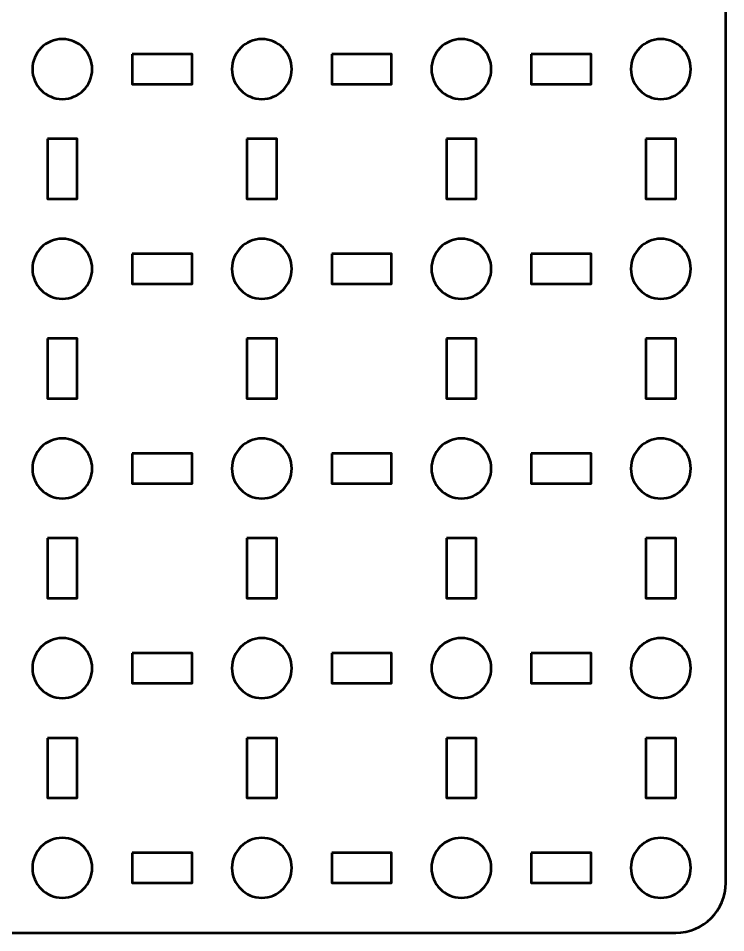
# Model space of a CAD drawing. Header units: centimetres. Extents: x -24.2 to 3.2, y -28.5 to 40.7.
# Drawn here: x -3.94 to 3.15, y -28.5 to -19.34 of the extents above; entities that cross this region are included whole.
import ezdxf

# ---------------------------------------------------------------- set-up
doc = ezdxf.new("R2010")
doc.units = ezdxf.units.CM
doc.header["$MEASUREMENT"] = 0
doc.layers.add('Layer 1', color=7, linetype='Continuous')

msp = doc.modelspace()

# ---------------------------------------------------------------- linework, layer by layer
at = {"layer": 'Layer 1', "lineweight": 53}
for points, knots in [([(-23.64992, -1.19999), (-23.64992, -1.19999), (2.65006, -1.19999), (2.65006, -1.19999), (2.65006, -1.19999), (2.92706, -1.19999), (3.15001, -1.42308), (3.15001, -1.70008), (3.15001, -1.70008), (3.15001, -1.70008), (3.15001, -28.00006), (3.15001, -28.00006), (3.15001, -28.00006), (3.15001, -28.27706), (2.92706, -28.50001), (2.65006, -28.50001), (2.65006, -28.50001), (2.65006, -28.50001), (-23.64992, -28.50001), (-23.64992, -28.50001), (-23.64992, -28.50001), (-23.92692, -28.50001), (-24.15001, -28.27706), (-24.15001, -28.00006), (-24.15001, -28.00006), (-24.15001, -28.00006), (-24.15001, -1.70008), (-24.15001, -1.70008), (-24.15001, -1.70008), (-24.15001, -1.42308), (-23.92692, -1.19999), (-23.64992, -1.19999)], [0, 0, 0, 0, 0.125, 0.125, 0.125, 0.125, 0.25, 0.25, 0.25, 0.25, 0.375, 0.375, 0.375, 0.375, 0.5, 0.5, 0.5, 0.5, 0.625, 0.625, 0.625, 0.625, 0.75, 0.75, 0.75, 0.75, 0.875, 0.875, 0.875, 0.875, 1, 1, 1, 1]), ([(-3.19999, -19.85008), (-3.19999, -20.01571), (-3.33433, -20.15008), (-3.49999, -20.15008), (-3.49999, -20.15008), (-3.66562, -20.15008), (-3.79999, -20.01571), (-3.79999, -19.85008), (-3.79999, -19.85008), (-3.79999, -19.68431), (-3.66562, -19.55008), (-3.49999, -19.55008), (-3.49999, -19.55008), (-3.33433, -19.55008), (-3.19999, -19.68431), (-3.19999, -19.85008)], [0, 0, 0, 0, 0.25, 0.25, 0.25, 0.25, 0.5, 0.5, 0.5, 0.5, 0.75, 0.75, 0.75, 0.75, 1, 1, 1, 1]), ([(-1.20002, -19.85008), (-1.20002, -20.01571), (-1.33425, -20.15008), (-1.50002, -20.15008), (-1.50002, -20.15008), (-1.66569, -20.15008), (-1.80002, -20.01571), (-1.80002, -19.85008), (-1.80002, -19.85008), (-1.80002, -19.68431), (-1.66569, -19.55008), (-1.50002, -19.55008), (-1.50002, -19.55008), (-1.33425, -19.55008), (-1.20002, -19.68431), (-1.20002, -19.85008)], [0, 0, 0, 0, 0.25, 0.25, 0.25, 0.25, 0.5, 0.5, 0.5, 0.5, 0.75, 0.75, 0.75, 0.75, 1, 1, 1, 1]), ([(0.80005, -19.85008), (0.80005, -20.01571), (0.66568, -20.15008), (0.50005, -20.15008), (0.50005, -20.15008), (0.33428, -20.15008), (0.20005, -20.01571), (0.20005, -19.85008), (0.20005, -19.85008), (0.20005, -19.68431), (0.33428, -19.55008), (0.50005, -19.55008), (0.50005, -19.55008), (0.66568, -19.55008), (0.80005, -19.68431), (0.80005, -19.85008)], [0, 0, 0, 0, 0.25, 0.25, 0.25, 0.25, 0.5, 0.5, 0.5, 0.5, 0.75, 0.75, 0.75, 0.75, 1, 1, 1, 1]), ([(2.79999, -19.85008), (2.79999, -20.01571), (2.66579, -20.15008), (2.49998, -20.15008), (2.49998, -20.15008), (2.33436, -20.15008), (2.20002, -20.01571), (2.20002, -19.85008), (2.20002, -19.85008), (2.20002, -19.68431), (2.33436, -19.55008), (2.49998, -19.55008), (2.49998, -19.55008), (2.66579, -19.55008), (2.79999, -19.68431), (2.79999, -19.85008)], [0, 0, 0, 0, 0.25, 0.25, 0.25, 0.25, 0.5, 0.5, 0.5, 0.5, 0.75, 0.75, 0.75, 0.75, 1, 1, 1, 1]), ([(-2.79994, -19.70001), (-2.79994, -19.70001), (-2.19993, -19.70001), (-2.19993, -19.70001), (-2.19993, -19.70001), (-2.19993, -19.70001), (-2.19993, -20.00001), (-2.19993, -20.00001), (-2.19993, -20.00001), (-2.19993, -20.00001), (-2.79994, -20.00001), (-2.79994, -20.00001), (-2.79994, -20.00001), (-2.79994, -20.00001), (-2.79994, -19.70001), (-2.79994, -19.70001)], [0, 0, 0, 0, 0.25, 0.25, 0.25, 0.25, 0.5, 0.5, 0.5, 0.5, 0.75, 0.75, 0.75, 0.75, 1, 1, 1, 1]), ([(-0.79997, -19.70001), (-0.79997, -19.70001), (-0.19997, -19.70001), (-0.19997, -19.70001), (-0.19997, -19.70001), (-0.19997, -19.70001), (-0.19997, -20.00001), (-0.19997, -20.00001), (-0.19997, -20.00001), (-0.19997, -20.00001), (-0.79997, -20.00001), (-0.79997, -20.00001), (-0.79997, -20.00001), (-0.79997, -20.00001), (-0.79997, -19.70001), (-0.79997, -19.70001)], [0, 0, 0, 0, 0.25, 0.25, 0.25, 0.25, 0.5, 0.5, 0.5, 0.5, 0.75, 0.75, 0.75, 0.75, 1, 1, 1, 1]), ([(1.2001, -19.70001), (1.2001, -19.70001), (1.80011, -19.70001), (1.80011, -19.70001), (1.80011, -19.70001), (1.80011, -19.70001), (1.80011, -20.00001), (1.80011, -20.00001), (1.80011, -20.00001), (1.80011, -20.00001), (1.2001, -20.00001), (1.2001, -20.00001), (1.2001, -20.00001), (1.2001, -20.00001), (1.2001, -19.70001), (1.2001, -19.70001)], [0, 0, 0, 0, 0.25, 0.25, 0.25, 0.25, 0.5, 0.5, 0.5, 0.5, 0.75, 0.75, 0.75, 0.75, 1, 1, 1, 1]), ([(-3.64992, -20.54999), (-3.64992, -20.54999), (-3.34992, -20.54999), (-3.34992, -20.54999), (-3.34992, -20.54999), (-3.34992, -20.54999), (-3.34992, -21.14999), (-3.34992, -21.14999), (-3.34992, -21.14999), (-3.34992, -21.14999), (-3.64992, -21.14999), (-3.64992, -21.14999), (-3.64992, -21.14999), (-3.64992, -21.14999), (-3.64992, -20.54999), (-3.64992, -20.54999)], [0, 0, 0, 0, 0.25, 0.25, 0.25, 0.25, 0.5, 0.5, 0.5, 0.5, 0.75, 0.75, 0.75, 0.75, 1, 1, 1, 1]), ([(-1.64995, -20.54999), (-1.64995, -20.54999), (-1.34995, -20.54999), (-1.34995, -20.54999), (-1.34995, -20.54999), (-1.34995, -20.54999), (-1.34995, -21.14999), (-1.34995, -21.14999), (-1.34995, -21.14999), (-1.34995, -21.14999), (-1.64995, -21.14999), (-1.64995, -21.14999), (-1.64995, -21.14999), (-1.64995, -21.14999), (-1.64995, -20.54999), (-1.64995, -20.54999)], [0, 0, 0, 0, 0.25, 0.25, 0.25, 0.25, 0.5, 0.5, 0.5, 0.5, 0.75, 0.75, 0.75, 0.75, 1, 1, 1, 1]), ([(0.34998, -20.54999), (0.34998, -20.54999), (0.64998, -20.54999), (0.64998, -20.54999), (0.64998, -20.54999), (0.64998, -20.54999), (0.64998, -21.14999), (0.64998, -21.14999), (0.64998, -21.14999), (0.64998, -21.14999), (0.34998, -21.14999), (0.34998, -21.14999), (0.34998, -21.14999), (0.34998, -21.14999), (0.34998, -20.54999), (0.34998, -20.54999)], [0, 0, 0, 0, 0.25, 0.25, 0.25, 0.25, 0.5, 0.5, 0.5, 0.5, 0.75, 0.75, 0.75, 0.75, 1, 1, 1, 1]), ([(2.35005, -20.54999), (2.35005, -20.54999), (2.65006, -20.54999), (2.65006, -20.54999), (2.65006, -20.54999), (2.65006, -20.54999), (2.65006, -21.14999), (2.65006, -21.14999), (2.65006, -21.14999), (2.65006, -21.14999), (2.35005, -21.14999), (2.35005, -21.14999), (2.35005, -21.14999), (2.35005, -21.14999), (2.35005, -20.54999), (2.35005, -20.54999)], [0, 0, 0, 0, 0.25, 0.25, 0.25, 0.25, 0.5, 0.5, 0.5, 0.5, 0.75, 0.75, 0.75, 0.75, 1, 1, 1, 1]), ([(-3.19999, -21.85001), (-3.19999, -22.01568), (-3.33433, -22.15001), (-3.49999, -22.15001), (-3.49999, -22.15001), (-3.66562, -22.15001), (-3.79999, -22.01568), (-3.79999, -21.85001), (-3.79999, -21.85001), (-3.79999, -21.68438), (-3.66562, -21.55001), (-3.49999, -21.55001), (-3.49999, -21.55001), (-3.33433, -21.55001), (-3.19999, -21.68438), (-3.19999, -21.85001)], [0, 0, 0, 0, 0.25, 0.25, 0.25, 0.25, 0.5, 0.5, 0.5, 0.5, 0.75, 0.75, 0.75, 0.75, 1, 1, 1, 1]), ([(-1.20002, -21.85001), (-1.20002, -22.01568), (-1.33425, -22.15001), (-1.50002, -22.15001), (-1.50002, -22.15001), (-1.66569, -22.15001), (-1.80002, -22.01568), (-1.80002, -21.85001), (-1.80002, -21.85001), (-1.80002, -21.68438), (-1.66569, -21.55001), (-1.50002, -21.55001), (-1.50002, -21.55001), (-1.33425, -21.55001), (-1.20002, -21.68438), (-1.20002, -21.85001)], [0, 0, 0, 0, 0.25, 0.25, 0.25, 0.25, 0.5, 0.5, 0.5, 0.5, 0.75, 0.75, 0.75, 0.75, 1, 1, 1, 1]), ([(0.80005, -21.85001), (0.80005, -22.01568), (0.66568, -22.15001), (0.50005, -22.15001), (0.50005, -22.15001), (0.33428, -22.15001), (0.20005, -22.01568), (0.20005, -21.85001), (0.20005, -21.85001), (0.20005, -21.68438), (0.33428, -21.55001), (0.50005, -21.55001), (0.50005, -21.55001), (0.66568, -21.55001), (0.80005, -21.68438), (0.80005, -21.85001)], [0, 0, 0, 0, 0.25, 0.25, 0.25, 0.25, 0.5, 0.5, 0.5, 0.5, 0.75, 0.75, 0.75, 0.75, 1, 1, 1, 1]), ([(2.79999, -21.85001), (2.79999, -22.01568), (2.66579, -22.15001), (2.49998, -22.15001), (2.49998, -22.15001), (2.33436, -22.15001), (2.20002, -22.01568), (2.20002, -21.85001), (2.20002, -21.85001), (2.20002, -21.68438), (2.33436, -21.55001), (2.49998, -21.55001), (2.49998, -21.55001), (2.66579, -21.55001), (2.79999, -21.68438), (2.79999, -21.85001)], [0, 0, 0, 0, 0.25, 0.25, 0.25, 0.25, 0.5, 0.5, 0.5, 0.5, 0.75, 0.75, 0.75, 0.75, 1, 1, 1, 1]), ([(-2.79994, -21.70008), (-2.79994, -21.70008), (-2.19993, -21.70008), (-2.19993, -21.70008), (-2.19993, -21.70008), (-2.19993, -21.70008), (-2.19993, -22.00008), (-2.19993, -22.00008), (-2.19993, -22.00008), (-2.19993, -22.00008), (-2.79994, -22.00008), (-2.79994, -22.00008), (-2.79994, -22.00008), (-2.79994, -22.00008), (-2.79994, -21.70008), (-2.79994, -21.70008)], [0, 0, 0, 0, 0.25, 0.25, 0.25, 0.25, 0.5, 0.5, 0.5, 0.5, 0.75, 0.75, 0.75, 0.75, 1, 1, 1, 1]), ([(-0.79997, -21.70008), (-0.79997, -21.70008), (-0.19997, -21.70008), (-0.19997, -21.70008), (-0.19997, -21.70008), (-0.19997, -21.70008), (-0.19997, -22.00008), (-0.19997, -22.00008), (-0.19997, -22.00008), (-0.19997, -22.00008), (-0.79997, -22.00008), (-0.79997, -22.00008), (-0.79997, -22.00008), (-0.79997, -22.00008), (-0.79997, -21.70008), (-0.79997, -21.70008)], [0, 0, 0, 0, 0.25, 0.25, 0.25, 0.25, 0.5, 0.5, 0.5, 0.5, 0.75, 0.75, 0.75, 0.75, 1, 1, 1, 1]), ([(1.2001, -21.70008), (1.2001, -21.70008), (1.80011, -21.70008), (1.80011, -21.70008), (1.80011, -21.70008), (1.80011, -21.70008), (1.80011, -22.00008), (1.80011, -22.00008), (1.80011, -22.00008), (1.80011, -22.00008), (1.2001, -22.00008), (1.2001, -22.00008), (1.2001, -22.00008), (1.2001, -22.00008), (1.2001, -21.70008), (1.2001, -21.70008)], [0, 0, 0, 0, 0.25, 0.25, 0.25, 0.25, 0.5, 0.5, 0.5, 0.5, 0.75, 0.75, 0.75, 0.75, 1, 1, 1, 1]), ([(-3.64992, -22.55006), (-3.64992, -22.55006), (-3.34992, -22.55006), (-3.34992, -22.55006), (-3.34992, -22.55006), (-3.34992, -22.55006), (-3.34992, -23.15007), (-3.34992, -23.15007), (-3.34992, -23.15007), (-3.34992, -23.15007), (-3.64992, -23.15007), (-3.64992, -23.15007), (-3.64992, -23.15007), (-3.64992, -23.15007), (-3.64992, -22.55006), (-3.64992, -22.55006)], [0, 0, 0, 0, 0.25, 0.25, 0.25, 0.25, 0.5, 0.5, 0.5, 0.5, 0.75, 0.75, 0.75, 0.75, 1, 1, 1, 1]), ([(-1.64995, -22.55006), (-1.64995, -22.55006), (-1.34995, -22.55006), (-1.34995, -22.55006), (-1.34995, -22.55006), (-1.34995, -22.55006), (-1.34995, -23.15007), (-1.34995, -23.15007), (-1.34995, -23.15007), (-1.34995, -23.15007), (-1.64995, -23.15007), (-1.64995, -23.15007), (-1.64995, -23.15007), (-1.64995, -23.15007), (-1.64995, -22.55006), (-1.64995, -22.55006)], [0, 0, 0, 0, 0.25, 0.25, 0.25, 0.25, 0.5, 0.5, 0.5, 0.5, 0.75, 0.75, 0.75, 0.75, 1, 1, 1, 1]), ([(0.34998, -22.55006), (0.34998, -22.55006), (0.64998, -22.55006), (0.64998, -22.55006), (0.64998, -22.55006), (0.64998, -22.55006), (0.64998, -23.15007), (0.64998, -23.15007), (0.64998, -23.15007), (0.64998, -23.15007), (0.34998, -23.15007), (0.34998, -23.15007), (0.34998, -23.15007), (0.34998, -23.15007), (0.34998, -22.55006), (0.34998, -22.55006)], [0, 0, 0, 0, 0.25, 0.25, 0.25, 0.25, 0.5, 0.5, 0.5, 0.5, 0.75, 0.75, 0.75, 0.75, 1, 1, 1, 1]), ([(2.35005, -22.55006), (2.35005, -22.55006), (2.65006, -22.55006), (2.65006, -22.55006), (2.65006, -22.55006), (2.65006, -22.55006), (2.65006, -23.15007), (2.65006, -23.15007), (2.65006, -23.15007), (2.65006, -23.15007), (2.35005, -23.15007), (2.35005, -23.15007), (2.35005, -23.15007), (2.35005, -23.15007), (2.35005, -22.55006), (2.35005, -22.55006)], [0, 0, 0, 0, 0.25, 0.25, 0.25, 0.25, 0.5, 0.5, 0.5, 0.5, 0.75, 0.75, 0.75, 0.75, 1, 1, 1, 1]), ([(-3.19999, -23.84998), (-3.19999, -24.01575), (-3.33433, -24.14998), (-3.49999, -24.14998), (-3.49999, -24.14998), (-3.66562, -24.14998), (-3.79999, -24.01575), (-3.79999, -23.84998), (-3.79999, -23.84998), (-3.79999, -23.68431), (-3.66562, -23.54998), (-3.49999, -23.54998), (-3.49999, -23.54998), (-3.33433, -23.54998), (-3.19999, -23.68431), (-3.19999, -23.84998)], [0, 0, 0, 0, 0.25, 0.25, 0.25, 0.25, 0.5, 0.5, 0.5, 0.5, 0.75, 0.75, 0.75, 0.75, 1, 1, 1, 1]), ([(-1.20002, -23.84998), (-1.20002, -24.01575), (-1.33425, -24.14998), (-1.50002, -24.14998), (-1.50002, -24.14998), (-1.66569, -24.14998), (-1.80002, -24.01575), (-1.80002, -23.84998), (-1.80002, -23.84998), (-1.80002, -23.68431), (-1.66569, -23.54998), (-1.50002, -23.54998), (-1.50002, -23.54998), (-1.33425, -23.54998), (-1.20002, -23.68431), (-1.20002, -23.84998)], [0, 0, 0, 0, 0.25, 0.25, 0.25, 0.25, 0.5, 0.5, 0.5, 0.5, 0.75, 0.75, 0.75, 0.75, 1, 1, 1, 1]), ([(0.80005, -23.84998), (0.80005, -24.01575), (0.66568, -24.14998), (0.50005, -24.14998), (0.50005, -24.14998), (0.33428, -24.14998), (0.20005, -24.01575), (0.20005, -23.84998), (0.20005, -23.84998), (0.20005, -23.68431), (0.33428, -23.54998), (0.50005, -23.54998), (0.50005, -23.54998), (0.66568, -23.54998), (0.80005, -23.68431), (0.80005, -23.84998)], [0, 0, 0, 0, 0.25, 0.25, 0.25, 0.25, 0.5, 0.5, 0.5, 0.5, 0.75, 0.75, 0.75, 0.75, 1, 1, 1, 1]), ([(2.79999, -23.84998), (2.79999, -24.01575), (2.66579, -24.14998), (2.49998, -24.14998), (2.49998, -24.14998), (2.33436, -24.14998), (2.20002, -24.01575), (2.20002, -23.84998), (2.20002, -23.84998), (2.20002, -23.68431), (2.33436, -23.54998), (2.49998, -23.54998), (2.49998, -23.54998), (2.66579, -23.54998), (2.79999, -23.68431), (2.79999, -23.84998)], [0, 0, 0, 0, 0.25, 0.25, 0.25, 0.25, 0.5, 0.5, 0.5, 0.5, 0.75, 0.75, 0.75, 0.75, 1, 1, 1, 1]), ([(-2.79994, -23.70005), (-2.79994, -23.70005), (-2.19993, -23.70005), (-2.19993, -23.70005), (-2.19993, -23.70005), (-2.19993, -23.70005), (-2.19993, -24.00005), (-2.19993, -24.00005), (-2.19993, -24.00005), (-2.19993, -24.00005), (-2.79994, -24.00005), (-2.79994, -24.00005), (-2.79994, -24.00005), (-2.79994, -24.00005), (-2.79994, -23.70005), (-2.79994, -23.70005)], [0, 0, 0, 0, 0.25, 0.25, 0.25, 0.25, 0.5, 0.5, 0.5, 0.5, 0.75, 0.75, 0.75, 0.75, 1, 1, 1, 1]), ([(-0.79997, -23.70005), (-0.79997, -23.70005), (-0.19997, -23.70005), (-0.19997, -23.70005), (-0.19997, -23.70005), (-0.19997, -23.70005), (-0.19997, -24.00005), (-0.19997, -24.00005), (-0.19997, -24.00005), (-0.19997, -24.00005), (-0.79997, -24.00005), (-0.79997, -24.00005), (-0.79997, -24.00005), (-0.79997, -24.00005), (-0.79997, -23.70005), (-0.79997, -23.70005)], [0, 0, 0, 0, 0.25, 0.25, 0.25, 0.25, 0.5, 0.5, 0.5, 0.5, 0.75, 0.75, 0.75, 0.75, 1, 1, 1, 1]), ([(1.2001, -23.70005), (1.2001, -23.70005), (1.80011, -23.70005), (1.80011, -23.70005), (1.80011, -23.70005), (1.80011, -23.70005), (1.80011, -24.00005), (1.80011, -24.00005), (1.80011, -24.00005), (1.80011, -24.00005), (1.2001, -24.00005), (1.2001, -24.00005), (1.2001, -24.00005), (1.2001, -24.00005), (1.2001, -23.70005), (1.2001, -23.70005)], [0, 0, 0, 0, 0.25, 0.25, 0.25, 0.25, 0.5, 0.5, 0.5, 0.5, 0.75, 0.75, 0.75, 0.75, 1, 1, 1, 1]), ([(-3.64992, -24.55003), (-3.64992, -24.55003), (-3.34992, -24.55003), (-3.34992, -24.55003), (-3.34992, -24.55003), (-3.34992, -24.55003), (-3.34992, -25.15004), (-3.34992, -25.15004), (-3.34992, -25.15004), (-3.34992, -25.15004), (-3.64992, -25.15004), (-3.64992, -25.15004), (-3.64992, -25.15004), (-3.64992, -25.15004), (-3.64992, -24.55003), (-3.64992, -24.55003)], [0, 0, 0, 0, 0.25, 0.25, 0.25, 0.25, 0.5, 0.5, 0.5, 0.5, 0.75, 0.75, 0.75, 0.75, 1, 1, 1, 1]), ([(-1.64995, -24.55003), (-1.64995, -24.55003), (-1.34995, -24.55003), (-1.34995, -24.55003), (-1.34995, -24.55003), (-1.34995, -24.55003), (-1.34995, -25.15004), (-1.34995, -25.15004), (-1.34995, -25.15004), (-1.34995, -25.15004), (-1.64995, -25.15004), (-1.64995, -25.15004), (-1.64995, -25.15004), (-1.64995, -25.15004), (-1.64995, -24.55003), (-1.64995, -24.55003)], [0, 0, 0, 0, 0.25, 0.25, 0.25, 0.25, 0.5, 0.5, 0.5, 0.5, 0.75, 0.75, 0.75, 0.75, 1, 1, 1, 1]), ([(0.34998, -24.55003), (0.34998, -24.55003), (0.64998, -24.55003), (0.64998, -24.55003), (0.64998, -24.55003), (0.64998, -24.55003), (0.64998, -25.15004), (0.64998, -25.15004), (0.64998, -25.15004), (0.64998, -25.15004), (0.34998, -25.15004), (0.34998, -25.15004), (0.34998, -25.15004), (0.34998, -25.15004), (0.34998, -24.55003), (0.34998, -24.55003)], [0, 0, 0, 0, 0.25, 0.25, 0.25, 0.25, 0.5, 0.5, 0.5, 0.5, 0.75, 0.75, 0.75, 0.75, 1, 1, 1, 1]), ([(2.35005, -24.55003), (2.35005, -24.55003), (2.65006, -24.55003), (2.65006, -24.55003), (2.65006, -24.55003), (2.65006, -24.55003), (2.65006, -25.15004), (2.65006, -25.15004), (2.65006, -25.15004), (2.65006, -25.15004), (2.35005, -25.15004), (2.35005, -25.15004), (2.35005, -25.15004), (2.35005, -25.15004), (2.35005, -24.55003), (2.35005, -24.55003)], [0, 0, 0, 0, 0.25, 0.25, 0.25, 0.25, 0.5, 0.5, 0.5, 0.5, 0.75, 0.75, 0.75, 0.75, 1, 1, 1, 1]), ([(-3.19999, -25.85005), (-3.19999, -26.01568), (-3.33433, -26.15005), (-3.49999, -26.15005), (-3.49999, -26.15005), (-3.66562, -26.15005), (-3.79999, -26.01568), (-3.79999, -25.85005), (-3.79999, -25.85005), (-3.79999, -25.68428), (-3.66562, -25.55005), (-3.49999, -25.55005), (-3.49999, -25.55005), (-3.33433, -25.55005), (-3.19999, -25.68428), (-3.19999, -25.85005)], [0, 0, 0, 0, 0.25, 0.25, 0.25, 0.25, 0.5, 0.5, 0.5, 0.5, 0.75, 0.75, 0.75, 0.75, 1, 1, 1, 1]), ([(-1.20002, -25.85005), (-1.20002, -26.01568), (-1.33425, -26.15005), (-1.50002, -26.15005), (-1.50002, -26.15005), (-1.66569, -26.15005), (-1.80002, -26.01568), (-1.80002, -25.85005), (-1.80002, -25.85005), (-1.80002, -25.68428), (-1.66569, -25.55005), (-1.50002, -25.55005), (-1.50002, -25.55005), (-1.33425, -25.55005), (-1.20002, -25.68428), (-1.20002, -25.85005)], [0, 0, 0, 0, 0.25, 0.25, 0.25, 0.25, 0.5, 0.5, 0.5, 0.5, 0.75, 0.75, 0.75, 0.75, 1, 1, 1, 1]), ([(0.80005, -25.85005), (0.80005, -26.01568), (0.66568, -26.15005), (0.50005, -26.15005), (0.50005, -26.15005), (0.33428, -26.15005), (0.20005, -26.01568), (0.20005, -25.85005), (0.20005, -25.85005), (0.20005, -25.68428), (0.33428, -25.55005), (0.50005, -25.55005), (0.50005, -25.55005), (0.66568, -25.55005), (0.80005, -25.68428), (0.80005, -25.85005)], [0, 0, 0, 0, 0.25, 0.25, 0.25, 0.25, 0.5, 0.5, 0.5, 0.5, 0.75, 0.75, 0.75, 0.75, 1, 1, 1, 1]), ([(2.79999, -25.85005), (2.79999, -26.01568), (2.66579, -26.15005), (2.49998, -26.15005), (2.49998, -26.15005), (2.33436, -26.15005), (2.20002, -26.01568), (2.20002, -25.85005), (2.20002, -25.85005), (2.20002, -25.68428), (2.33436, -25.55005), (2.49998, -25.55005), (2.49998, -25.55005), (2.66579, -25.55005), (2.79999, -25.68428), (2.79999, -25.85005)], [0, 0, 0, 0, 0.25, 0.25, 0.25, 0.25, 0.5, 0.5, 0.5, 0.5, 0.75, 0.75, 0.75, 0.75, 1, 1, 1, 1]), ([(-2.79994, -25.69998), (-2.79994, -25.69998), (-2.19993, -25.69998), (-2.19993, -25.69998), (-2.19993, -25.69998), (-2.19993, -25.69998), (-2.19993, -25.99998), (-2.19993, -25.99998), (-2.19993, -25.99998), (-2.19993, -25.99998), (-2.79994, -25.99998), (-2.79994, -25.99998), (-2.79994, -25.99998), (-2.79994, -25.99998), (-2.79994, -25.69998), (-2.79994, -25.69998)], [0, 0, 0, 0, 0.25, 0.25, 0.25, 0.25, 0.5, 0.5, 0.5, 0.5, 0.75, 0.75, 0.75, 0.75, 1, 1, 1, 1]), ([(-0.79997, -25.69998), (-0.79997, -25.69998), (-0.19997, -25.69998), (-0.19997, -25.69998), (-0.19997, -25.69998), (-0.19997, -25.69998), (-0.19997, -25.99998), (-0.19997, -25.99998), (-0.19997, -25.99998), (-0.19997, -25.99998), (-0.79997, -25.99998), (-0.79997, -25.99998), (-0.79997, -25.99998), (-0.79997, -25.99998), (-0.79997, -25.69998), (-0.79997, -25.69998)], [0, 0, 0, 0, 0.25, 0.25, 0.25, 0.25, 0.5, 0.5, 0.5, 0.5, 0.75, 0.75, 0.75, 0.75, 1, 1, 1, 1]), ([(1.2001, -25.69998), (1.2001, -25.69998), (1.80011, -25.69998), (1.80011, -25.69998), (1.80011, -25.69998), (1.80011, -25.69998), (1.80011, -25.99998), (1.80011, -25.99998), (1.80011, -25.99998), (1.80011, -25.99998), (1.2001, -25.99998), (1.2001, -25.99998), (1.2001, -25.99998), (1.2001, -25.99998), (1.2001, -25.69998), (1.2001, -25.69998)], [0, 0, 0, 0, 0.25, 0.25, 0.25, 0.25, 0.5, 0.5, 0.5, 0.5, 0.75, 0.75, 0.75, 0.75, 1, 1, 1, 1]), ([(-3.64992, -26.5501), (-3.64992, -26.5501), (-3.34992, -26.5501), (-3.34992, -26.5501), (-3.34992, -26.5501), (-3.34992, -26.5501), (-3.34992, -27.15011), (-3.34992, -27.15011), (-3.34992, -27.15011), (-3.34992, -27.15011), (-3.64992, -27.15011), (-3.64992, -27.15011), (-3.64992, -27.15011), (-3.64992, -27.15011), (-3.64992, -26.5501), (-3.64992, -26.5501)], [0, 0, 0, 0, 0.25, 0.25, 0.25, 0.25, 0.5, 0.5, 0.5, 0.5, 0.75, 0.75, 0.75, 0.75, 1, 1, 1, 1]), ([(-1.64995, -26.5501), (-1.64995, -26.5501), (-1.34995, -26.5501), (-1.34995, -26.5501), (-1.34995, -26.5501), (-1.34995, -26.5501), (-1.34995, -27.15011), (-1.34995, -27.15011), (-1.34995, -27.15011), (-1.34995, -27.15011), (-1.64995, -27.15011), (-1.64995, -27.15011), (-1.64995, -27.15011), (-1.64995, -27.15011), (-1.64995, -26.5501), (-1.64995, -26.5501)], [0, 0, 0, 0, 0.25, 0.25, 0.25, 0.25, 0.5, 0.5, 0.5, 0.5, 0.75, 0.75, 0.75, 0.75, 1, 1, 1, 1]), ([(0.34998, -26.5501), (0.34998, -26.5501), (0.64998, -26.5501), (0.64998, -26.5501), (0.64998, -26.5501), (0.64998, -26.5501), (0.64998, -27.15011), (0.64998, -27.15011), (0.64998, -27.15011), (0.64998, -27.15011), (0.34998, -27.15011), (0.34998, -27.15011), (0.34998, -27.15011), (0.34998, -27.15011), (0.34998, -26.5501), (0.34998, -26.5501)], [0, 0, 0, 0, 0.25, 0.25, 0.25, 0.25, 0.5, 0.5, 0.5, 0.5, 0.75, 0.75, 0.75, 0.75, 1, 1, 1, 1]), ([(2.35005, -26.5501), (2.35005, -26.5501), (2.65006, -26.5501), (2.65006, -26.5501), (2.65006, -26.5501), (2.65006, -26.5501), (2.65006, -27.15011), (2.65006, -27.15011), (2.65006, -27.15011), (2.65006, -27.15011), (2.35005, -27.15011), (2.35005, -27.15011), (2.35005, -27.15011), (2.35005, -27.15011), (2.35005, -26.5501), (2.35005, -26.5501)], [0, 0, 0, 0, 0.25, 0.25, 0.25, 0.25, 0.5, 0.5, 0.5, 0.5, 0.75, 0.75, 0.75, 0.75, 1, 1, 1, 1]), ([(-3.19999, -27.84998), (-3.19999, -28.01579), (-3.33433, -28.14999), (-3.49999, -28.14999), (-3.49999, -28.14999), (-3.66562, -28.14999), (-3.79999, -28.01579), (-3.79999, -27.84998), (-3.79999, -27.84998), (-3.79999, -27.68436), (-3.66562, -27.55002), (-3.49999, -27.55002), (-3.49999, -27.55002), (-3.33433, -27.55002), (-3.19999, -27.68436), (-3.19999, -27.84998)], [0, 0, 0, 0, 0.25, 0.25, 0.25, 0.25, 0.5, 0.5, 0.5, 0.5, 0.75, 0.75, 0.75, 0.75, 1, 1, 1, 1]), ([(-1.20002, -27.84998), (-1.20002, -28.01579), (-1.33425, -28.14999), (-1.50002, -28.14999), (-1.50002, -28.14999), (-1.66569, -28.14999), (-1.80002, -28.01579), (-1.80002, -27.84998), (-1.80002, -27.84998), (-1.80002, -27.68436), (-1.66569, -27.55002), (-1.50002, -27.55002), (-1.50002, -27.55002), (-1.33425, -27.55002), (-1.20002, -27.68436), (-1.20002, -27.84998)], [0, 0, 0, 0, 0.25, 0.25, 0.25, 0.25, 0.5, 0.5, 0.5, 0.5, 0.75, 0.75, 0.75, 0.75, 1, 1, 1, 1]), ([(0.80005, -27.84998), (0.80005, -28.01579), (0.66568, -28.14999), (0.50005, -28.14999), (0.50005, -28.14999), (0.33428, -28.14999), (0.20005, -28.01579), (0.20005, -27.84998), (0.20005, -27.84998), (0.20005, -27.68436), (0.33428, -27.55002), (0.50005, -27.55002), (0.50005, -27.55002), (0.66568, -27.55002), (0.80005, -27.68436), (0.80005, -27.84998)], [0, 0, 0, 0, 0.25, 0.25, 0.25, 0.25, 0.5, 0.5, 0.5, 0.5, 0.75, 0.75, 0.75, 0.75, 1, 1, 1, 1]), ([(2.79999, -27.84998), (2.79999, -28.01579), (2.66579, -28.14999), (2.49998, -28.14999), (2.49998, -28.14999), (2.33436, -28.14999), (2.20002, -28.01579), (2.20002, -27.84998), (2.20002, -27.84998), (2.20002, -27.68436), (2.33436, -27.55002), (2.49998, -27.55002), (2.49998, -27.55002), (2.66579, -27.55002), (2.79999, -27.68436), (2.79999, -27.84998)], [0, 0, 0, 0, 0.25, 0.25, 0.25, 0.25, 0.5, 0.5, 0.5, 0.5, 0.75, 0.75, 0.75, 0.75, 1, 1, 1, 1]), ([(-2.79994, -27.70005), (-2.79994, -27.70005), (-2.19993, -27.70005), (-2.19993, -27.70005), (-2.19993, -27.70005), (-2.19993, -27.70005), (-2.19993, -28.00006), (-2.19993, -28.00006), (-2.19993, -28.00006), (-2.19993, -28.00006), (-2.79994, -28.00006), (-2.79994, -28.00006), (-2.79994, -28.00006), (-2.79994, -28.00006), (-2.79994, -27.70005), (-2.79994, -27.70005)], [0, 0, 0, 0, 0.25, 0.25, 0.25, 0.25, 0.5, 0.5, 0.5, 0.5, 0.75, 0.75, 0.75, 0.75, 1, 1, 1, 1]), ([(-0.79997, -27.70005), (-0.79997, -27.70005), (-0.19997, -27.70005), (-0.19997, -27.70005), (-0.19997, -27.70005), (-0.19997, -27.70005), (-0.19997, -28.00006), (-0.19997, -28.00006), (-0.19997, -28.00006), (-0.19997, -28.00006), (-0.79997, -28.00006), (-0.79997, -28.00006), (-0.79997, -28.00006), (-0.79997, -28.00006), (-0.79997, -27.70005), (-0.79997, -27.70005)], [0, 0, 0, 0, 0.25, 0.25, 0.25, 0.25, 0.5, 0.5, 0.5, 0.5, 0.75, 0.75, 0.75, 0.75, 1, 1, 1, 1]), ([(1.2001, -27.70005), (1.2001, -27.70005), (1.80011, -27.70005), (1.80011, -27.70005), (1.80011, -27.70005), (1.80011, -27.70005), (1.80011, -28.00006), (1.80011, -28.00006), (1.80011, -28.00006), (1.80011, -28.00006), (1.2001, -28.00006), (1.2001, -28.00006), (1.2001, -28.00006), (1.2001, -28.00006), (1.2001, -27.70005), (1.2001, -27.70005)], [0, 0, 0, 0, 0.25, 0.25, 0.25, 0.25, 0.5, 0.5, 0.5, 0.5, 0.75, 0.75, 0.75, 0.75, 1, 1, 1, 1])]:
    msp.add_open_spline(points, degree=3, knots=knots, dxfattribs=at)

doc.saveas('drawing.dxf')
